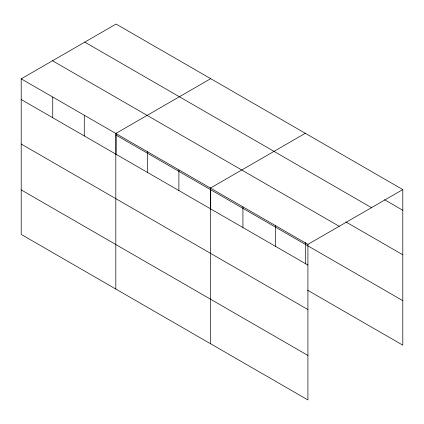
<?xml version="1.0" encoding="UTF-8"?>
<svg xmlns="http://www.w3.org/2000/svg" width="424" height="424" viewBox="0 0 424 424"><rect width="100%" height="100%" fill="white"/><g stroke="black" fill="none" stroke-linecap="round" stroke-linejoin="round"><path stroke-width="0.64" d="M21.2 78.832L307.914 244.362L307.914 399.949L21.2 234.419L21.2 78.832L116.086 24.051L402.8 189.581L402.8 345.168L307.596 290.207M210.702 78.673L115.816 133.454L115.816 289.041M305.317 133.3L210.431 188.081L210.431 343.668M307.914 244.362L402.8 189.581M384.557 199.741L402.8 210.272M84.773 42.124L371.488 207.659M345.793 221.874L402.8 254.792M52.512 60.754L339.226 226.289M116.086 135.118L402.8 300.653M21.2 99.518L307.914 265.053M21.2 144.038L307.914 309.568M21.2 189.899L307.914 355.434M305.317 242.406L305.317 264.014M275.42 225.605L275.42 246.291M242.926 206.843L242.926 227.534M210.702 187.779L210.702 209.387M178.896 169.876L178.896 190.562M147.356 151.665L147.356 172.356M116.086 133.152L116.086 154.76M84.275 115.248L84.275 135.94M52.74 97.038L52.74 117.729"/></g></svg>
